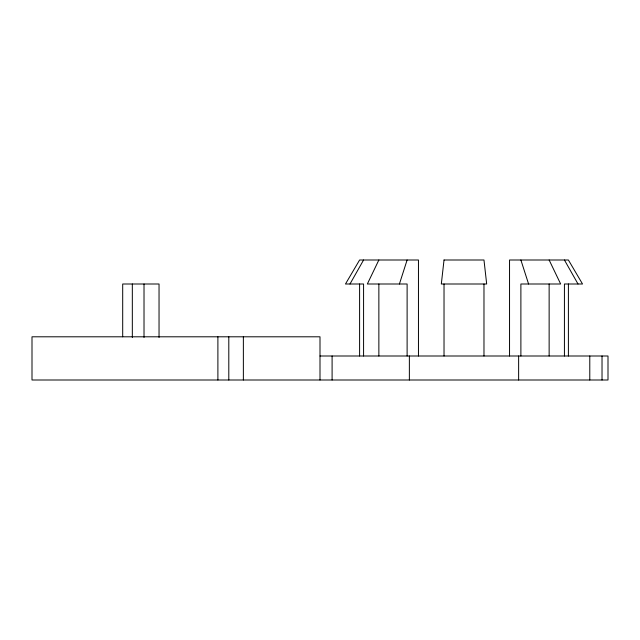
<?xml version="1.0" encoding="UTF-8"?>
<svg xmlns="http://www.w3.org/2000/svg" width="640" height="640" viewBox="0 0 640 640"><rect width="100%" height="100%" fill="white"/><g stroke="black" fill="none" stroke-linecap="round" stroke-linejoin="round"><path stroke-width="0.96" d="M399.416 284L407.112 260M378.864 260L367.344 284L407.112 284L407.112 356M349.984 284L363.576 260M320 356L608 356L608 380L32 380L32 336.8L320 336.8L320 380M564.424 260L578.016 284M549.136 260L560.656 284L520.888 284L520.888 356M520.888 260L528.584 284M602.024 356L602.024 380M589.784 356L589.784 380M568.4 284L568.4 356M564.424 356L564.424 284L582.528 284L568.4 260L509.544 260L509.544 356M549.136 284L549.136 356M518.632 356L518.632 380M483.976 284L483.976 356M444.024 284L444.024 356M418.456 356L418.456 260L359.6 260L345.472 284L363.576 284L363.576 356M409.368 356L409.368 380M378.864 284L378.864 356M359.6 284L359.6 356M332.096 356L332.096 380M243.368 336.8L243.368 380M228.8 336.8L228.8 380M217.896 336.8L217.896 380M159.04 337.44L159.04 284L122.696 284L122.696 336.8M144.016 284L144.016 337.44M132.328 284L132.328 337.44M444.024 260L441.32 284L486.68 284L483.976 260L444.024 260"/></g></svg>
